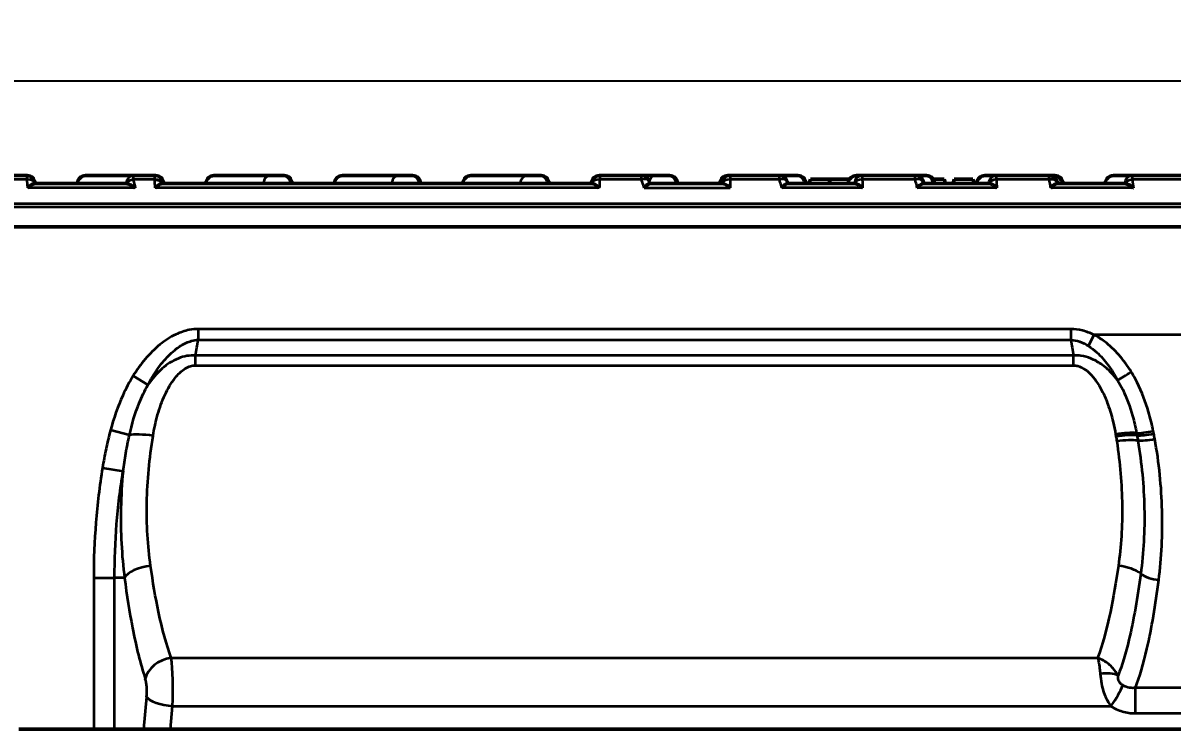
# Model space of a CAD drawing. Header units: millimetres. Extents: x 0 to 1485, y 0 to 1050.
# Drawn here: x 1056.8 to 1269.8, y 664.6 to 795.3 of the extents above; entities that cross this region are included whole.
import ezdxf

# ---------------------------------------------------------------- set-up
doc = ezdxf.new("R2010")
doc.units = ezdxf.units.MM
doc.header["$LTSCALE"] = 2.5
for name, color, linetype, lineweight in [('Bemaßung (ISO)', 7, 'Continuous', 25), ('Sichtbar (ISO)', 7, 'Continuous', 50), ('Sichtbar schmal (ISO)', 7, 'Continuous', 35)]:
    doc.layers.add(name, color=color, linetype=linetype, lineweight=lineweight)
doc.styles.add('TXT 3_5', font='isocpeur.ttf')
doc.dimstyles.new('Anrin Standard (DIN)', dxfattribs={"dimscale": 2.5, "dimtxt": 3.5, "dimasz": 2.5, "dimexe": 2, "dimexo": 0, "dimgap": 0.8, "dimtad": 1, "dimrnd": 1e-08, "dimtxsty": 'TXT 3_5', "dimcen": 0.09, "dimdle": 10, "dimclrd": 256, "dimclre": 256, "dimclrt": 256, "dimadec": 0, "dimazin": 2, "dimtfac": 0.714286, "dimtmove": 0, "dimatfit": 3, "dimfxl": 1, "dimtolj": 1, "dimlwd": -1, "dimlwe": -1, "dimarcsym": 0})

# ---------------------------------------------------------------- blocks, each defined once
blk = doc.blocks.new('*D34')
at = {"layer": 'Bemaßung (ISO)', "transparency": 16777216}
for p, q in [((420.15, 757.56), (420.15, 789.56)), ((1420.15, 759.56), (1420.15, 789.56)), ((1413.9, 784.56), (426.4, 784.56))]:
    blk.add_line(p, q, dxfattribs=at)
for points in [[(426.4, 785.6), (426.4, 783.52), (420.15, 784.56)], [(1413.9, 785.6), (1413.9, 783.52), (1420.15, 784.56)]]:
    blk.add_solid(points, dxfattribs=at)
at = {"layer": 'Defpoints', "color": 0, "transparency": 16777216}
for p in [(420.15, 784.56), (1420.15, 759.56), (420.15, 757.56)]:
    blk.add_point(p, dxfattribs=at)
at = {"layer": 'Bemaßung (ISO)', "transparency": 16777216, "insert": (909.65, 795.31), "char_height": 8.75, "attachment_point": 1, "style": 'TXT 3_5'}
blk.add_mtext('\\A1;1000', dxfattribs=at)

msp = doc.modelspace()

# ---------------------------------------------------------------- linework, layer by layer
at = {"layer": 'Sichtbar (ISO)'}
for p, q in [((1050.952, 767.058), (1057.59, 767.058)), ((1057.59, 767.058), (1057.59, 767.058)), ((1077.224, 767.058), (1068.416, 767.058)), ((1077.224, 767.058), (1081.257, 767.058)), ((1081.4, 767.058), (1081.257, 767.058)), ((1102.586, 767.058), (1092.225, 767.058)), ((1104.922, 767.058), (1102.586, 767.058)), ((1105.209, 767.058), (1104.922, 767.058)), ((1126.396, 767.058), (1116.035, 767.058)), ((1128.732, 767.058), (1126.396, 767.058)), ((1129.019, 767.058), (1128.732, 767.058)), ((1150.205, 767.058), (1139.844, 767.058)), ((1152.541, 767.058), (1150.205, 767.058)), ((1152.828, 767.058), (1152.541, 767.058)), ((1163.711, 767.058), (1163.654, 767.058)), ((1163.711, 767.058), (1171.425, 767.058)), ((1174.015, 767.058), (1171.425, 767.058)), ((1176.351, 767.058), (1174.015, 767.058)), ((1176.638, 767.058), (1176.351, 767.058)), ((1187.875, 767.058), (1187.463, 767.058)), ((1187.875, 767.058), (1197, 767.058)), ((1197.824, 767.058), (1197, 767.058)), ((1200.16, 767.058), (1197.824, 767.058)), ((1200.447, 767.058), (1200.16, 767.058)), ((1212.368, 767.058), (1211.273, 767.058)), ((1212.368, 767.058), (1222.184, 767.058)), ((1223.97, 767.058), (1222.184, 767.058)), ((1224.257, 767.058), (1223.97, 767.058)), ((1237.204, 767.058), (1235.082, 767.058)), ((1237.204, 767.058), (1247.005, 767.058)), ((1247.78, 767.058), (1247.005, 767.058)), ((1248.066, 767.058), (1247.78, 767.058)), ((1262.403, 767.058), (1258.892, 767.058)), ((1262.403, 767.058), (1271.485, 767.058)), ((1075.991, 765.558), (1058.926, 765.558)), ((1059.084, 765.688), (1059.096, 765.558)), ((1066.921, 765.688), (1066.91, 765.558)), ((1162.388, 765.558), (1082.573, 765.558)), ((1082.894, 765.688), (1082.905, 765.558)), ((1090.731, 765.688), (1090.72, 765.558)), ((1106.704, 765.688), (1106.715, 765.558)), ((1114.541, 765.688), (1114.529, 765.558)), ((1130.513, 765.688), (1130.525, 765.558)), ((1138.35, 765.688), (1138.339, 765.558)), ((1154.323, 765.688), (1154.334, 765.558)), ((1162.16, 765.688), (1162.148, 765.558)), ((1172.925, 765.558), (1186.57, 765.558)), ((1178.132, 765.688), (1178.144, 765.558)), ((1185.969, 765.688), (1185.958, 765.558)), ((1198.459, 765.558), (1211.08, 765.558)), ((1201.942, 765.688), (1201.953, 765.558)), ((1202.533, 765.558), (1202.747, 766.358)), ((1206.211, 766.358), (1202.747, 766.358)), ((1210.004, 766.358), (1206.211, 766.358)), ((1206.426, 765.558), (1206.211, 766.358)), ((1209.779, 765.688), (1209.767, 765.558)), ((1235.931, 765.558), (1223.608, 765.558)), ((1227.545, 766.358), (1225.526, 766.358)), ((1225.751, 765.688), (1225.763, 765.558)), ((1227.759, 765.558), (1227.545, 766.358)), ((1229.199, 765.558), (1229.414, 766.358)), ((1232.878, 766.358), (1229.414, 766.358)), ((1233.092, 765.558), (1232.878, 766.358)), ((1233.588, 765.688), (1233.577, 765.558)), ((1261.143, 765.558), (1248.4, 765.558)), ((1249.561, 765.688), (1249.572, 765.558)), ((1257.398, 765.688), (1257.386, 765.558)), ((1420.146, 757.558), (420.146, 757.558)), ((1069.934, 664.558), (1056.072, 664.558)), ((1073.797, 664.558), (1069.934, 664.558)), ((1079.159, 664.558), (1073.797, 664.558)), ((1079.159, 664.558), (1084.155, 664.558)), ((1392.994, 664.558), (1084.155, 664.558))]:
    msp.add_line(p, q, dxfattribs=at)
for centre, start, end in [((1057.59, 765.558), 5.14339, 90), ((1057.59, 765.558), 5, 90), ((1068.416, 765.558), 90, 175), ((1081.4, 765.558), 5, 90), ((1092.225, 765.558), 90, 175), ((1105.209, 765.558), 5, 90), ((1116.035, 765.558), 90, 175), ((1129.019, 765.558), 5, 90), ((1139.844, 765.558), 90, 175), ((1152.828, 765.558), 5, 90), ((1163.654, 765.558), 90, 175), ((1171.425, 765.558), 20.24679, 90), ((1176.638, 765.558), 5, 90), ((1187.463, 765.558), 90, 175), ((1197, 765.558), 17.16298, 90), ((1200.447, 765.558), 5, 90), ((1211.273, 765.558), 90, 175), ((1222.184, 765.558), 14.29063, 90), ((1224.257, 765.558), 5, 90), ((1235.082, 765.558), 90, 175), ((1247.005, 765.558), 11.57049, 90), ((1248.066, 765.558), 5, 90), ((1258.892, 765.558), 90, 175)]:
    msp.add_arc(centre, 1.5, start, end, dxfattribs=at)
for centre, major_axis, ratio, start_param, end_param in [((838.56, 751.003), (221.194, -1.069), 0.8678708, 0.0814619, 0.0821644), ((1014.284, 722.66), (166.469, -2.683), 0.8671946, 0.3202383, 0.3240057), ((1023.558, 725.94), (181.041, -2.59), 0.8673581, 0.2715111, 0.2744249), ((1034.349, 730.19), (193.85, -2.395), 0.8675059, 0.2261135, 0.2283659), ((1046.989, 735.3), (204.635, -2.108), 0.8676351, 0.1831134, 0.1848332)]:
    msp.add_ellipse(centre, major_axis=major_axis, ratio=ratio, start_param=start_param, end_param=end_param, dxfattribs=at)
for points, knots in [([(1058.926, 765.558), (1058.899, 765.558), (1058.869, 765.554), (1058.729, 765.525), (1058.599, 765.466), (1058.347, 765.316), (1058.227, 765.233), (1057.98, 765.041), (1057.851, 764.931), (1057.721, 764.811), (1057.72, 764.809), (1057.718, 764.808)], [0.07528841, 0.07528841, 0.07528841, 0.07528841, 0.09474552, 0.09474552, 0.16161661, 0.16161661, 0.21602683, 0.21602683, 0.27203595, 0.27203595, 0.27276412, 0.27276412, 0.27276412, 0.27276412]), ([(1077.64, 764.808), (1077.637, 764.809), (1077.635, 764.811), (1077.419, 764.957), (1077.204, 765.089), (1076.8, 765.307), (1076.607, 765.398), (1076.275, 765.517), (1076.127, 765.554), (1076.007, 765.557)], [-0.00088097, -0.00088097, -0.00088097, -0.00088097, 0, 0, 0.08138958, 0.08138958, 0.15787583, 0.15787583, 0.22456904, 0.22456904, 0.22456904, 0.22456904]), ([(1082.573, 765.558), (1082.527, 765.558), (1082.475, 765.548), (1082.289, 765.494), (1082.137, 765.417), (1081.771, 765.185), (1081.546, 765.01), (1081.322, 764.811), (1081.32, 764.809), (1081.319, 764.808)], [0.06549671, 0.06549671, 0.06549671, 0.06549671, 0.09741658, 0.09741658, 0.16988112, 0.16988112, 0.26464108, 0.26464108, 0.26538134, 0.26538134, 0.26538134, 0.26538134]), ([(1163.626, 764.808), (1163.625, 764.809), (1163.623, 764.811), (1163.387, 765.024), (1163.151, 765.208), (1162.783, 765.436), (1162.64, 765.506), (1162.471, 765.551), (1162.427, 765.558), (1162.388, 765.558)], [-0.00074091, -0.00074091, -0.00074091, -0.00074091, 0, 0, 0.1015583, 0.1015583, 0.17270834, 0.17270834, 0.2004343, 0.2004343, 0.2004343, 0.2004343]), ([(1172.925, 765.558), (1172.902, 765.558), (1172.877, 765.554), (1172.765, 765.523), (1172.661, 765.463), (1172.459, 765.31), (1172.366, 765.228), (1172.173, 765.038), (1172.072, 764.93), (1171.97, 764.811), (1171.969, 764.809), (1171.968, 764.808)], [0.13009079, 0.13009079, 0.13009079, 0.13009079, 0.14981483, 0.14981483, 0.21349869, 0.21349869, 0.26283281, 0.26283281, 0.31326529, 0.31326529, 0.31393801, 0.31393801, 0.31393801, 0.31393801]), ([(1187.857, 764.808), (1187.855, 764.809), (1187.853, 764.811), (1187.654, 764.984), (1187.455, 765.137), (1187.093, 765.375), (1186.924, 765.466), (1186.702, 765.542), (1186.631, 765.558), (1186.57, 765.558)], [-0.00076426, -0.00076426, -0.00076426, -0.00076426, 0, 0, 0.0839687, 0.0839687, 0.16183094, 0.16183094, 0.20334685, 0.20334685, 0.20334685, 0.20334685]), ([(1198.459, 765.558), (1198.424, 765.558), (1198.384, 765.549), (1198.24, 765.498), (1198.122, 765.425), (1197.827, 765.195), (1197.642, 765.017), (1197.457, 764.811), (1197.456, 764.809), (1197.454, 764.808)], [0.11973499, 0.11973499, 0.11973499, 0.11973499, 0.14915241, 0.14915241, 0.21600036, 0.21600036, 0.30511696, 0.30511696, 0.30579842, 0.30579842, 0.30579842, 0.30579842]), ([(1212.418, 764.808), (1212.416, 764.809), (1212.414, 764.811), (1212.228, 764.966), (1212.043, 765.105), (1211.698, 765.331), (1211.535, 765.422), (1211.273, 765.529), (1211.166, 765.558), (1211.08, 765.558)], [-0.00077973, -0.00077973, -0.00077973, -0.00077973, 0, 0, 0.07678225, 0.07678225, 0.14932409, 0.14932409, 0.20652975, 0.20652975, 0.20652975, 0.20652975]), ([(1223.608, 765.558), (1223.558, 765.558), (1223.499, 765.542), (1223.317, 765.465), (1223.183, 765.376), (1222.888, 765.14), (1222.724, 764.986), (1222.56, 764.811), (1222.559, 764.809), (1222.557, 764.808)], [0.10962198, 0.10962198, 0.10962198, 0.10962198, 0.14984933, 0.14984933, 0.22061978, 0.22061978, 0.2974342, 0.2974342, 0.29812588, 0.29812588, 0.29812588, 0.29812588]), ([(1237.323, 764.808), (1237.321, 764.809), (1237.319, 764.811), (1237.15, 764.947), (1236.98, 765.071), (1236.661, 765.28), (1236.507, 765.368), (1236.221, 765.5), (1236.086, 765.545), (1235.96, 765.557), (1235.945, 765.558), (1235.931, 765.558)], [-0.00079685, -0.00079685, -0.00079685, -0.00079685, 0, 0, 0.06880607, 0.06880607, 0.13453709, 0.13453709, 0.20075539, 0.20075539, 0.21008556, 0.21008556, 0.21008556, 0.21008556]), ([(1248.4, 765.558), (1248.334, 765.558), (1248.252, 765.533), (1248.042, 765.431), (1247.906, 765.341), (1247.618, 765.111), (1247.463, 764.97), (1247.308, 764.811), (1247.306, 764.809), (1247.304, 764.808)], [0.09969693, 0.09969693, 0.09969693, 0.09969693, 0.15107395, 0.15107395, 0.21896037, 0.21896037, 0.28997589, 0.28997589, 0.29067762, 0.29067762, 0.29067762, 0.29067762]), ([(1262.596, 764.808), (1262.594, 764.809), (1262.592, 764.811), (1262.289, 765.044), (1261.995, 765.235), (1261.554, 765.459), (1261.395, 765.519), (1261.222, 765.553), (1261.181, 765.558), (1261.143, 765.558)], [-0.00081618, -0.00081618, -0.00081618, -0.00081618, 0, 0, 0.12085206, 0.12085206, 0.20673674, 0.20673674, 0.23593102, 0.23593102, 0.23593102, 0.23593102])]:
    msp.add_open_spline(points, degree=3, knots=knots, dxfattribs=at)
msp.add_open_spline([(1075.991, 765.558), (1075.996, 765.558), (1076.002, 765.557), (1076.007, 765.557)], degree=3, dxfattribs=at)
at = {"layer": 'Sichtbar schmal (ISO)'}
for p, q in [((1057.59, 766.308), (1057.59, 767.058)), ((1077.224, 767.058), (1077.224, 766.308)), ((1081.257, 766.308), (1081.257, 767.058)), ((1163.711, 767.058), (1163.711, 766.308)), ((1171.425, 766.308), (1171.425, 767.058)), ((1187.875, 767.058), (1187.875, 766.308)), ((1197, 766.308), (1197, 767.058)), ((1212.368, 767.058), (1212.368, 766.308)), ((1222.184, 766.308), (1222.184, 767.058)), ((1237.204, 767.058), (1237.204, 766.308)), ((1247.005, 766.308), (1247.005, 767.058)), ((1262.403, 767.058), (1262.403, 766.308)), ((1057.59, 766.308), (1050.952, 766.308)), ((1077.64, 764.808), (1057.718, 764.808)), ((1059.084, 765.688), (1059.084, 765.688)), ((1066.921, 765.688), (1075.971, 765.688)), ((1081.257, 766.308), (1077.224, 766.308)), ((1163.626, 764.808), (1081.319, 764.808)), ((1082.747, 765.688), (1082.894, 765.688)), ((1090.731, 765.688), (1101.375, 765.688)), ((1101.366, 765.558), (1101.375, 765.688)), ((1101.375, 765.688), (1106.409, 765.688)), ((1106.42, 765.558), (1106.409, 765.688)), ((1106.409, 765.688), (1106.704, 765.688)), ((1114.541, 765.688), (1125.185, 765.688)), ((1125.175, 765.558), (1125.185, 765.688)), ((1125.185, 765.688), (1130.218, 765.688)), ((1130.23, 765.558), (1130.218, 765.688)), ((1130.218, 765.688), (1130.513, 765.688)), ((1138.35, 765.688), (1148.994, 765.688)), ((1148.985, 765.558), (1148.994, 765.688)), ((1148.994, 765.688), (1154.028, 765.688)), ((1154.039, 765.558), (1154.028, 765.688)), ((1154.028, 765.688), (1154.323, 765.688)), ((1162.16, 765.688), (1162.219, 765.688)), ((1171.425, 766.308), (1163.711, 766.308)), ((1171.968, 764.808), (1187.857, 764.808)), ((1172.975, 765.688), (1177.837, 765.688)), ((1177.849, 765.558), (1177.837, 765.688)), ((1177.837, 765.688), (1178.132, 765.688)), ((1185.969, 765.688), (1186.392, 765.688)), ((1197, 766.308), (1187.875, 766.308)), ((1212.418, 764.808), (1197.454, 764.808)), ((1198.529, 765.688), (1201.647, 765.688)), ((1201.658, 765.558), (1201.647, 765.688)), ((1201.647, 765.688), (1201.942, 765.688)), ((1209.779, 765.688), (1210.904, 765.688)), ((1222.184, 766.308), (1212.368, 766.308)), ((1237.323, 764.808), (1222.557, 764.808)), ((1223.698, 765.688), (1225.456, 765.688)), ((1225.468, 765.558), (1225.456, 765.688)), ((1225.456, 765.688), (1225.751, 765.688)), ((1233.588, 765.688), (1235.768, 765.688)), ((1247.005, 766.308), (1237.204, 766.308)), ((1262.596, 764.808), (1247.304, 764.808)), ((1248.509, 765.688), (1249.266, 765.688)), ((1249.277, 765.558), (1249.266, 765.688)), ((1249.266, 765.688), (1249.561, 765.688)), ((1257.398, 765.688), (1261.004, 765.688)), ((1271.485, 766.308), (1262.403, 766.308)), ((1419.646, 761.846), (920.646, 761.846)), ((1419.646, 761.226), (920.646, 761.226)), ((1251.004, 738.629), (1089.288, 738.629)), ((1089.288, 738.629), (1089.288, 736.629)), ((1251.004, 738.629), (1251.004, 736.629)), ((1254.29, 735.492), (1255.305, 737.558)), ((1299.272, 737.558), (1255.305, 737.558)), ((1089.288, 736.629), (1251.004, 736.629)), ((1251.505, 733.74), (1088.786, 733.74)), ((1088.786, 731.909), (1088.786, 733.74)), ((1251.505, 731.909), (1251.505, 733.74)), ((1088.786, 731.909), (1251.505, 731.909)), ((1079.991, 728.29), (1077.272, 729.995)), ((1076.55, 718.958), (1073.045, 719.877)), ((1071.566, 712.936), (1075.38, 712.318)), ((1069.934, 692.558), (1069.934, 664.558)), ((1069.934, 692.558), (1073.797, 692.558)), ((1075.647, 692.558), (1073.797, 692.558)), ((1073.797, 664.558), (1073.797, 692.558)), ((1084.32, 677.741), (1255.972, 677.741)), ((1262.965, 667.465), (1262.965, 672.17)), ((1291.613, 672.17), (1262.965, 672.17)), ((1079.739, 670.506), (1079.159, 664.558)), ((1084.155, 664.558), (1084.568, 668.796)), ((1084.568, 668.796), (1258.433, 668.796)), ((1262.965, 667.465), (1291.613, 667.465))]:
    msp.add_line(p, q, dxfattribs=at)
for centre, major_axis, ratio, start_param, end_param in [((1077.224, 765.558), (0, 1.5), 0.8387237, 0, 1.4835299), ((1081.257, 765.558), (0, 1.5), 0.9973786, 4.7996554, 6.2831853), ((1102.586, 765.558), (0, 1.5), 0.8102979, 0, 1.4835299), ((1104.922, 765.558), (0, 1.5), 0.9947477, 4.7996554, 6.2831853), ((1126.396, 765.558), (0, 1.5), 0.8102979, 0, 1.4835299), ((1128.732, 765.558), (0, 1.5), 0.9947477, 4.7996554, 6.2831853), ((1150.205, 765.558), (0, 1.5), 0.8102979, 0, 1.4835299), ((1152.541, 765.558), (0, 1.5), 0.9947477, 4.7996554, 6.2831853), ((1163.711, 765.558), (0, 1.5), 0.998949, 0, 1.4835299), ((1174.015, 765.558), (0, 1.5), 0.8102979, 0, 1.2632709), ((1176.351, 765.558), (0, 1.5), 0.9947477, 4.7996554, 6.2831853), ((1187.875, 765.558), (0, 1.5), 0.9924609, 0, 1.4835299), ((1197.824, 765.558), (0, 1.5), 0.8102979, 0, 0.308236), ((1200.16, 765.558), (0, 1.5), 0.9947477, 4.7996554, 6.2831853), ((1212.368, 765.558), (0, 1.5), 0.9799409, 0, 1.4835299), ((1223.97, 765.558), (0, 1.5), 0.9947477, 4.7996554, 6.2831853), ((1237.204, 765.558), (0, 1.5), 0.9611534, 0, 1.4835299), ((1247.78, 765.558), (0, 1.5), 0.9947477, 4.7996554, 6.2831853), ((1262.403, 765.558), (0, 1.5), 0.935721, 0, 1.4835299), ((1057.59, 765.558), (1.494, 0.134), 0.4984878, 0, 1.525957), ((1077.224, 765.558), (1.448, 0.392), 0.4868165, 1.4398448, 2.471518), ((1081.257, 765.558), (1.498, 0.069), 0.4996066, 0.0833098, 1.5479023), ((1081.262, 765.427), (1.498, 0.068), 0.49962, 0.0848877, 1.5482944), ((1163.711, 765.558), (-1.497, 0.091), 0.4993017, 4.7428818, 6.2304608), ((1171.425, 765.558), (1.407, 0.519), 0.4762896, 0, 1.3968888), ((1187.875, 765.558), (-1.5, 0.025), 0.4999467, 4.7208152, 6.1417356), ((1197, 765.558), (1.433, 0.443), 0.4830211, 0, 1.4227103), ((1212.368, 765.558), (-1.499, -0.042), 0.4998516, 4.6983267, 6.0519092), ((1222.184, 765.558), (1.454, 0.37), 0.4882611, 0, 1.4470606), ((1237.204, 765.558), (-1.496, -0.112), 0.498955, 4.6750978, 5.9603247), ((1247.005, 765.558), (1.47, 0.301), 0.4923213, 0, 1.4703408), ((1262.403, 765.558), (1.489, 0.185), 0.497135, 1.5091569, 2.724625), ((1262.201, 730.948), (3.364, 2.164), 0.0500202, 3.8279586, 4.680234), ((1266.299, 720.356), (-3.916, -0.814), 0.1504953, 0.6250733, 1.5395195), ((1080.93, 717.81), (-4.938, 0.784), 0.206567, 4.7451746, 5.835241), ((1259.315, 718.094), (4.933, 0.818), 0.2045184, 0.6322781, 1.5368758), ((1259.381, 717.688), (-4.939, -0.776), 0.2074003, 3.7721736, 4.6798181), ((1259.522, 716.764), (-4.946, -0.73), 0.2137347, 3.7670659, 4.6808627), ((1266.391, 719.904), (3.924, 0.776), 0.1548249, 3.7650352, 4.6817859), ((1266.575, 718.943), (3.933, 0.73), 0.1638131, 3.7600558, 4.6819796), ((1080.477, 692.558), (-4.957, -0.658), 0.4408493, 4.6539291, 5.9906803), ((1259.815, 692.558), (4.957, -0.658), 0.4408493, 0.638182, 1.6292562), ((1267.292, 693.949), (-3.964, 0.537), 0.4436245, 0.639315, 1.6307762), ((1084.32, 673.86), (-4.748, -1.566), 0.7598963, 4.4668126, 5.8736796), ((1083.813, 671.532), (0, 8), 0.1004809, 4.3633231, 5.6009349), ((1078.983, 671.532), (0, -3), 0.2679492, 1.2217305, 2.4593422), ((1256.451, 673.168), (3.963, 0.543), 0.4059027, 0.5304324, 1.515211), ((1258.433, 670.164), (2.204, 3.338), 0.1966396, 4.4229519, 5.6770036), ((1084.568, 670.506), (-4.976, 0.485), 0.3405929, 0.2788785, 1.6040006)]:
    msp.add_ellipse(centre, major_axis=major_axis, ratio=ratio, start_param=start_param, end_param=end_param, dxfattribs=at)
for points, knots in [([(1057.718, 764.808), (1057.715, 764.839), (1057.713, 764.87), (1057.71, 764.901), (1057.672, 765.37), (1057.632, 765.839), (1057.59, 766.308)], [-1.430015104, -1.430015104, -1.430015104, -1.430015104, -1.429041831, -1.429041831, -1.429041831, -1.414360071, -1.414360071, -1.414360071, -1.414360071]), ([(1076.007, 765.557), (1076.007, 765.559), (1076.007, 765.56), (1075.994, 765.604), (1075.983, 765.646), (1075.971, 765.688)], [1.1264747201, 1.1264747201, 1.1264747201, 1.1264747201, 1.1265289506, 1.1265289506, 1.1281067046, 1.1281067046, 1.1281067046, 1.1281067046]), ([(1077.224, 766.308), (1077.235, 766.265), (1077.247, 766.223), (1077.383, 765.721), (1077.51, 765.263), (1077.64, 764.808)], [-1.128106705, -1.128106705, -1.128106705, -1.128106705, -1.126528951, -1.126528951, -1.109334667, -1.109334667, -1.109334667, -1.109334667]), ([(1081.262, 766.177), (1081.262, 766.182), (1081.262, 766.188), (1081.26, 766.232), (1081.258, 766.27), (1081.257, 766.308)], [-1.4920267285, -1.4920267285, -1.4920267285, -1.4920267285, -1.4918500571, -1.4918500571, -1.4906571713, -1.4906571713, -1.4906571713, -1.4906571713]), ([(1082.747, 765.688), (1082.749, 765.65), (1082.75, 765.612), (1082.752, 765.569), (1082.752, 765.563), (1082.753, 765.558)], [1.4906571713, 1.4906571713, 1.4906571713, 1.4906571713, 1.4918500571, 1.4918500571, 1.4920267285, 1.4920267285, 1.4920267285, 1.4920267285]), ([(1163.711, 766.308), (1163.689, 765.943), (1163.668, 765.578), (1163.648, 765.212), (1163.641, 765.077), (1163.633, 764.942), (1163.626, 764.808)], [1.464155465, 1.464155465, 1.464155465, 1.464155465, 1.475604627, 1.475604627, 1.475604627, 1.479833014, 1.479833014, 1.479833014, 1.479833014]), ([(1171.968, 764.808), (1171.913, 764.962), (1171.858, 765.115), (1171.803, 765.269), (1171.678, 765.616), (1171.552, 765.963), (1171.425, 766.308)], [-1.014229976, -1.014229976, -1.014229976, -1.014229976, -1.008951605, -1.008951605, -1.008951605, -0.996997651, -0.996997651, -0.996997651, -0.996997651]), ([(1186.39, 765.558), (1186.391, 765.592), (1186.391, 765.627), (1186.392, 765.671), (1186.392, 765.68), (1186.392, 765.688)], [-1.5426470398, -1.5426470398, -1.5426470398, -1.5426470398, -1.5415469432, -1.5415469432, -1.5412706486, -1.5412706486, -1.5412706486, -1.5412706486]), ([(1187.875, 766.308), (1187.875, 766.299), (1187.875, 766.29), (1187.866, 765.79), (1187.86, 765.299), (1187.857, 764.808)], [1.541270649, 1.541270649, 1.541270649, 1.541270649, 1.541546943, 1.541546943, 1.557060257, 1.557060257, 1.557060257, 1.557060257]), ([(1197.454, 764.808), (1197.41, 764.957), (1197.365, 765.107), (1197.32, 765.256), (1197.215, 765.608), (1197.108, 765.958), (1197, 766.308)], [-1.09140289, -1.09140289, -1.09140289, -1.09140289, -1.086436866, -1.086436866, -1.086436866, -1.074747737, -1.074747737, -1.074747737, -1.074747737]), ([(1210.908, 765.558), (1210.907, 765.588), (1210.906, 765.619), (1210.905, 765.662), (1210.905, 765.675), (1210.904, 765.688)], [1.5201419863, 1.5201419863, 1.5201419863, 1.5201419863, 1.5211188008, 1.5211188008, 1.5215360388, 1.5215360388, 1.5215360388, 1.5215360388]), ([(1212.368, 766.308), (1212.369, 766.294), (1212.369, 766.281), (1212.383, 765.781), (1212.399, 765.294), (1212.418, 764.808)], [-1.521536039, -1.521536039, -1.521536039, -1.521536039, -1.521118801, -1.521118801, -1.50553464, -1.50553464, -1.50553464, -1.50553464]), ([(1222.557, 764.808), (1222.522, 764.954), (1222.486, 765.1), (1222.45, 765.246), (1222.362, 765.601), (1222.274, 765.954), (1222.184, 766.308)], [-1.16721832, -1.16721832, -1.16721832, -1.16721832, -1.162488308, -1.162488308, -1.162488308, -1.150984398, -1.150984398, -1.150984398, -1.150984398]), ([(1235.778, 765.558), (1235.776, 765.583), (1235.774, 765.609), (1235.771, 765.653), (1235.769, 765.671), (1235.768, 765.688)], [1.439093146, 1.439093146, 1.439093146, 1.439093146, 1.4399363353, 1.4399363353, 1.4405145314, 1.4405145314, 1.4405145314, 1.4405145314]), ([(1237.204, 766.308), (1237.205, 766.29), (1237.207, 766.272), (1237.244, 765.772), (1237.283, 765.289), (1237.323, 764.808)], [-1.440514531, -1.440514531, -1.440514531, -1.440514531, -1.439936335, -1.439936335, -1.424189303, -1.424189303, -1.424189303, -1.424189303]), ([(1247.304, 764.808), (1247.277, 764.951), (1247.249, 765.094), (1247.22, 765.237), (1247.15, 765.594), (1247.078, 765.951), (1247.005, 766.308)], [-1.242285136, -1.242285136, -1.242285136, -1.242285136, -1.237735076, -1.237735076, -1.237735076, -1.226345844, -1.226345844, -1.226345844, -1.226345844]), ([(1261.021, 765.558), (1261.019, 765.578), (1261.016, 765.599), (1261.01, 765.642), (1261.007, 765.665), (1261.004, 765.688)], [1.3551333172, 1.3551333172, 1.3551333172, 1.3551333172, 1.3558210922, 1.3558210922, 1.3565934311, 1.3565934311, 1.3565934311, 1.3565934311]), ([(1262.403, 766.308), (1262.405, 766.284), (1262.408, 766.261), (1262.471, 765.761), (1262.532, 765.284), (1262.596, 764.808)], [-1.356593431, -1.356593431, -1.356593431, -1.356593431, -1.355821092, -1.355821092, -1.33981175, -1.33981175, -1.33981175, -1.33981175]), ([(1089.288, 738.629), (1088.737, 738.629), (1088.187, 738.573), (1086.782, 738.302), (1085.943, 738.012), (1084.087, 737.133), (1083.102, 736.48), (1081.201, 734.93), (1080.299, 734.014), (1078.669, 732.076), (1077.938, 731.056), (1077.272, 729.995)], [0, 0, 0, 0, 0.1651158, 0.1651158, 0.4293011, 0.4293011, 0.7812928, 0.7812928, 1.1650423, 1.1650423, 1.5409905, 1.5409905, 1.5409905, 1.5409905]), ([(1255.305, 737.558), (1254.62, 737.894), (1253.903, 738.168), (1252.457, 738.532), (1251.731, 738.629), (1251.004, 738.629)], [0, 0, 0, 0, 0.22899982, 0.22899982, 0.44715442, 0.44715442, 0.44715442, 0.44715442]), ([(1262.201, 730.71), (1261.518, 731.81), (1260.759, 732.861), (1259.103, 734.758), (1258.213, 735.612), (1256.626, 736.803), (1255.981, 737.213), (1255.305, 737.558)], [-0.96710785, -0.96710785, -0.96710785, -0.96710785, -0.58785374, -0.58785374, -0.22609759, -0.22609759, 0, 0, 0, 0]), ([(1079.991, 728.29), (1080.514, 729.284), (1081.087, 730.242), (1082.363, 732.073), (1083.068, 732.944), (1084.545, 734.434), (1085.308, 735.069), (1086.739, 735.944), (1087.382, 736.241), (1088.453, 736.54), (1088.871, 736.611), (1089.288, 736.629)], [-1.5409905, -1.5409905, -1.5409905, -1.5409905, -1.1650423, -1.1650423, -0.7812928, -0.7812928, -0.4293011, -0.4293011, -0.1651158, -0.1651158, 0, 0, 0, 0]), ([(1251.004, 736.629), (1251.554, 736.605), (1252.106, 736.489), (1253.211, 736.103), (1253.762, 735.826), (1254.29, 735.492)], [-0.44715442, -0.44715442, -0.44715442, -0.44715442, -0.22899982, -0.22899982, 0, 0, 0, 0]), ([(1254.29, 735.492), (1254.811, 735.162), (1255.31, 734.775), (1256.542, 733.663), (1257.236, 732.874), (1258.532, 731.131), (1259.129, 730.17), (1259.667, 729.168)], [0, 0, 0, 0, 0.22609759, 0.22609759, 0.58785374, 0.58785374, 0.96710785, 0.96710785, 0.96710785, 0.96710785]), ([(1088.786, 733.74), (1088.248, 733.767), (1087.716, 733.729), (1086.652, 733.545), (1086.125, 733.388), (1084.443, 732.723), (1083.465, 732.049), (1081.566, 730.391), (1080.716, 729.361), (1079.991, 728.29)], [0, 0, 0, 0, 0.09498394, 0.09498394, 0.20089896, 0.20089896, 0.45894116, 0.45894116, 0.78043964, 0.78043964, 0.78043964, 0.78043964]), ([(1259.667, 729.168), (1259.325, 729.613), (1258.955, 730.048), (1257.965, 731.083), (1257.307, 731.665), (1255.997, 732.557), (1255.392, 732.898), (1254.147, 733.4), (1253.525, 733.582), (1252.422, 733.739), (1251.966, 733.763), (1251.505, 733.74)], [0.94701393, 0.94701393, 0.94701393, 0.94701393, 1.08448172, 1.08448172, 1.28623676, 1.28623676, 1.43315443, 1.43315443, 1.55716423, 1.55716423, 1.63842316, 1.63842316, 1.63842316, 1.63842316]), ([(1080.93, 718.855), (1081.144, 720.154), (1081.422, 721.45), (1082.15, 724.009), (1082.597, 725.274), (1083.674, 727.585), (1084.28, 728.649), (1085.573, 730.258), (1086.178, 730.866), (1087.2, 731.499), (1087.518, 731.654), (1088.154, 731.855), (1088.47, 731.909), (1088.786, 731.909)], [-1.6679819, -1.6679819, -1.6679819, -1.6679819, -1.2509864, -1.2509864, -0.8339909, -0.8339909, -0.4589412, -0.4589412, -0.200899, -0.200899, -0.0949839, -0.0949839, 0, 0, 0, 0]), ([(1251.505, 731.909), (1251.776, 731.909), (1252.047, 731.869), (1252.705, 731.69), (1253.08, 731.51), (1253.836, 731.033), (1254.208, 730.72), (1255.017, 729.915), (1255.427, 729.398), (1256.213, 728.249), (1256.578, 727.609), (1257.273, 726.213), (1257.593, 725.453), (1258.272, 723.594), (1258.595, 722.485), (1259.036, 720.626), (1259.187, 719.879), (1259.315, 719.13)], [-1.6384232, -1.6384232, -1.6384232, -1.6384232, -1.5571642, -1.5571642, -1.4331544, -1.4331544, -1.2862368, -1.2862368, -1.0844817, -1.0844817, -0.8575502, -0.8575502, -0.6013428, -0.6013428, -0.2402981, -0.2402981, 0, 0, 0, 0]), ([(1266.299, 719.741), (1266.061, 720.929), (1265.774, 722.109), (1264.884, 725.138), (1264.194, 726.965), (1262.978, 729.388), (1262.606, 730.059), (1262.201, 730.71)], [0, 0, 0, 0, 0.3552182, 0.3552182, 0.9235674, 0.9235674, 1.1481316, 1.1481316, 1.1481316, 1.1481316]), ([(1077.272, 729.995), (1076.533, 728.816), (1075.883, 727.582), (1074.366, 724.242), (1073.622, 722.08), (1073.045, 719.877)], [0, 0, 0, 0, 0.4174312, 0.4174312, 1.1007004, 1.1007004, 1.1007004, 1.1007004]), ([(1076.55, 718.958), (1077.001, 721.004), (1077.599, 723.012), (1078.843, 726.091), (1079.38, 727.222), (1079.991, 728.29)], [-1.1007004, -1.1007004, -1.1007004, -1.1007004, -0.4174312, -0.4174312, 0, 0, 0, 0]), ([(1259.667, 729.168), (1260.009, 728.605), (1260.326, 728.018), (1261.366, 725.884), (1261.965, 724.247), (1262.739, 721.508), (1262.989, 720.435), (1263.195, 719.351)], [-1.1481316, -1.1481316, -1.1481316, -1.1481316, -0.9235674, -0.9235674, -0.3552182, -0.3552182, 0, 0, 0, 0]), ([(1073.045, 719.877), (1072.745, 718.732), (1072.47, 717.581), (1071.975, 715.267), (1071.755, 714.104), (1071.566, 712.936)], [0, 0, 0, 0, 0.35498076, 0.35498076, 0.70996152, 0.70996152, 0.70996152, 0.70996152]), ([(1266.391, 719.273), (1266.376, 719.351), (1266.361, 719.429), (1266.33, 719.585), (1266.315, 719.663), (1266.299, 719.741)], [-0.04665176, -0.04665176, -0.04665176, -0.04665176, -0.0233569, -0.0233569, 0, 0, 0, 0]), ([(1075.38, 712.318), (1075.527, 713.424), (1075.698, 714.532), (1076.089, 716.746), (1076.308, 717.853), (1076.55, 718.958)], [-0.70996152, -0.70996152, -0.70996152, -0.70996152, -0.35498076, -0.35498076, 0, 0, 0, 0]), ([(1080.477, 694.777), (1079.95, 698.486), (1079.713, 702.429), (1079.861, 710.529), (1080.246, 714.685), (1080.93, 718.855)], [-2.6764536, -2.6764536, -2.6764536, -2.6764536, -1.3382268, -1.3382268, 0, 0, 0, 0]), ([(1259.381, 718.738), (1259.405, 718.589), (1259.429, 718.439), (1259.476, 718.141), (1259.499, 717.992), (1259.522, 717.843)], [-2.648670241, -2.648670241, -2.648670241, -2.648670241, -2.60083033, -2.60083033, -2.552990419, -2.552990419, -2.552990419, -2.552990419]), ([(1259.522, 717.843), (1260.132, 713.845), (1260.465, 709.866), (1260.56, 702.111), (1260.32, 698.336), (1259.815, 694.777)], [0, 0, 0, 0, 1.2841148, 1.2841148, 2.5682295, 2.5682295, 2.5682295, 2.5682295]), ([(1263.195, 719.351), (1263.209, 719.279), (1263.222, 719.207), (1263.249, 719.063), (1263.262, 718.991), (1263.275, 718.919)], [0, 0, 0, 0, 0.0233569, 0.0233569, 0.04665176, 0.04665176, 0.04665176, 0.04665176]), ([(1263.275, 718.919), (1263.304, 718.762), (1263.332, 718.604), (1263.387, 718.289), (1263.414, 718.132), (1263.44, 717.974)], [-0.099102646, -0.099102646, -0.099102646, -0.099102646, -0.049551323, -0.049551323, 0, 0, 0, 0]), ([(1263.44, 717.974), (1264.149, 713.784), (1264.545, 709.579), (1264.717, 701.3), (1264.491, 697.225), (1263.969, 693.331)], [-2.6393834, -2.6393834, -2.6393834, -2.6393834, -1.3196917, -1.3196917, 0, 0, 0, 0]), ([(1266.575, 718.277), (1266.545, 718.443), (1266.515, 718.609), (1266.454, 718.941), (1266.423, 719.107), (1266.391, 719.273)], [0, 0, 0, 0, 0.049551323, 0.049551323, 0.099102646, 0.099102646, 0.099102646, 0.099102646]), ([(1267.292, 692.162), (1267.821, 696.299), (1268.04, 700.624), (1267.813, 709.401), (1267.367, 713.853), (1266.575, 718.277)], [0, 0, 0, 0, 1.3196917, 1.3196917, 2.6393834, 2.6393834, 2.6393834, 2.6393834]), ([(1071.566, 712.936), (1071.02, 709.569), (1070.611, 706.18), (1070.068, 699.379), (1069.934, 695.968), (1069.934, 692.558)], [0, 0, 0, 0, 1.0232779, 1.0232779, 2.0465557, 2.0465557, 2.0465557, 2.0465557]), ([(1073.797, 692.558), (1073.797, 695.867), (1073.928, 699.175), (1074.454, 705.769), (1074.851, 709.054), (1075.38, 712.318)], [-2.0465557, -2.0465557, -2.0465557, -2.0465557, -1.0232779, -1.0232779, 0, 0, 0, 0]), ([(1075.38, 712.318), (1075.164, 710.013), (1075.031, 707.717), (1074.891, 701.025), (1075.12, 696.687), (1075.647, 692.558)], [0.6487644, 0.6487644, 0.6487644, 0.6487644, 1.3382268, 1.3382268, 2.6764536, 2.6764536, 2.6764536, 2.6764536]), ([(1084.32, 677.741), (1083.426, 680.142), (1082.637, 683.022), (1081.395, 688.885), (1080.906, 691.76), (1080.477, 694.777)], [-2.4063448, -2.4063448, -2.4063448, -2.4063448, -1.0889942, -1.0889942, 0, 0, 0, 0]), ([(1259.815, 694.777), (1259.386, 691.76), (1258.897, 688.885), (1257.654, 683.022), (1256.866, 680.142), (1255.972, 677.741)], [0, 0, 0, 0, 1.0889942, 1.0889942, 2.4063448, 2.4063448, 2.4063448, 2.4063448]), ([(1075.647, 692.558), (1076.076, 689.328), (1076.566, 686.216), (1077.808, 679.788), (1078.596, 676.57), (1079.49, 673.86)], [0, 0, 0, 0, 1.0889942, 1.0889942, 2.4063448, 2.4063448, 2.4063448, 2.4063448]), ([(1263.969, 693.331), (1263.382, 688.956), (1262.667, 684.783), (1261.188, 678.611), (1260.515, 676.353), (1259.758, 674.45)], [0, 0, 0, 0, 1.4493249, 1.4493249, 2.4232956, 2.4232956, 2.4232956, 2.4232956]), ([(1262.965, 672.17), (1263.778, 674.196), (1264.489, 676.669), (1265.998, 683.26), (1266.711, 687.619), (1267.292, 692.162)], [-2.4651594, -2.4651594, -2.4651594, -2.4651594, -1.4493249, -1.4493249, 0, 0, 0, 0]), ([(1259.758, 674.45), (1259.517, 674.923), (1259.218, 675.354), (1258.352, 676.355), (1257.733, 676.849), (1256.72, 677.435), (1256.346, 677.607), (1255.972, 677.741)], [0, 0, 0, 0, 0.05498416, 0.05498416, 0.14295882, 0.14295882, 0.192689, 0.192689, 0.192689, 0.192689]), ([(1255.972, 677.741), (1256.023, 677.542), (1256.073, 677.328), (1256.209, 676.696), (1256.29, 676.25), (1256.395, 675.457), (1256.429, 675.136), (1256.451, 674.804)], [-0.192689, -0.192689, -0.192689, -0.192689, -0.14295882, -0.14295882, -0.05498416, -0.05498416, 0, 0, 0, 0]), ([(1256.451, 674.804), (1256.492, 674.209), (1256.57, 673.588), (1256.873, 672.034), (1257.155, 671.137), (1257.778, 669.768), (1258.094, 669.243), (1258.433, 668.796)], [0, 0, 0, 0, 0.0986894, 0.0986894, 0.25372089, 0.25372089, 0.37788906, 0.37788906, 0.37788906, 0.37788906]), ([(1260.618, 672.66), (1260.445, 672.764), (1260.287, 672.895), (1259.989, 673.265), (1259.865, 673.526), (1259.764, 674.025), (1259.75, 674.235), (1259.758, 674.45)], [-0.37788906, -0.37788906, -0.37788906, -0.37788906, -0.25372089, -0.25372089, -0.0986894, -0.0986894, 0, 0, 0, 0]), ([(1262.965, 672.17), (1262.801, 672.153), (1262.638, 672.146), (1262.063, 672.155), (1261.659, 672.223), (1261.05, 672.431), (1260.826, 672.534), (1260.618, 672.66)], [-0.4822797, -0.4822797, -0.4822797, -0.4822797, -0.3884368, -0.3884368, -0.14939877, -0.14939877, 0, 0, 0, 0]), ([(1258.433, 668.796), (1258.84, 668.527), (1259.276, 668.295), (1260.459, 667.801), (1261.237, 667.602), (1262.339, 667.482), (1262.652, 667.465), (1262.965, 667.465)], [0, 0, 0, 0, 0.14939877, 0.14939877, 0.3884368, 0.3884368, 0.4822797, 0.4822797, 0.4822797, 0.4822797])]:
    msp.add_open_spline(points, degree=3, knots=knots, dxfattribs=at)
for points in [[(1081.319, 764.808), (1081.302, 765.264), (1081.283, 765.721), (1081.262, 766.177)], [(1162.211, 765.558), (1162.213, 765.601), (1162.216, 765.645), (1162.219, 765.688)], [(1088.786, 733.74), (1088.941, 734.705), (1089.109, 735.668), (1089.288, 736.629)], [(1251.004, 736.629), (1251.183, 735.668), (1251.35, 734.705), (1251.505, 733.74)], [(1259.315, 719.13), (1259.338, 718.999), (1259.359, 718.868), (1259.381, 718.738)]]:
    msp.add_open_spline(points, degree=3, dxfattribs=at)

# ---------------------------------------------------------------- dimensions: what is measured, and where the dimension line sits
at = {"layer": 'Bemaßung (ISO)'}
dim = msp.add_linear_dim(base=(420.146, 784.56), p1=(1420.146, 759.56), p2=(420.146, 757.558), dimstyle='Anrin Standard (DIN)', override={"dimgap": 0.8, "dimdec": 2, "dimtol": 0, "dimlim": 0, "dimtp": 0, "dimtm": 0, "dimtdec": 2, "dimtofl": 0, "dimatfit": 1}, dxfattribs=at)
dim.commit()
dim.dimension.update_dxf_attribs({"geometry": '*D34', "text_midpoint": (920.146, 784.56), "dimtype": 160})

doc.saveas('drawing.dxf')
